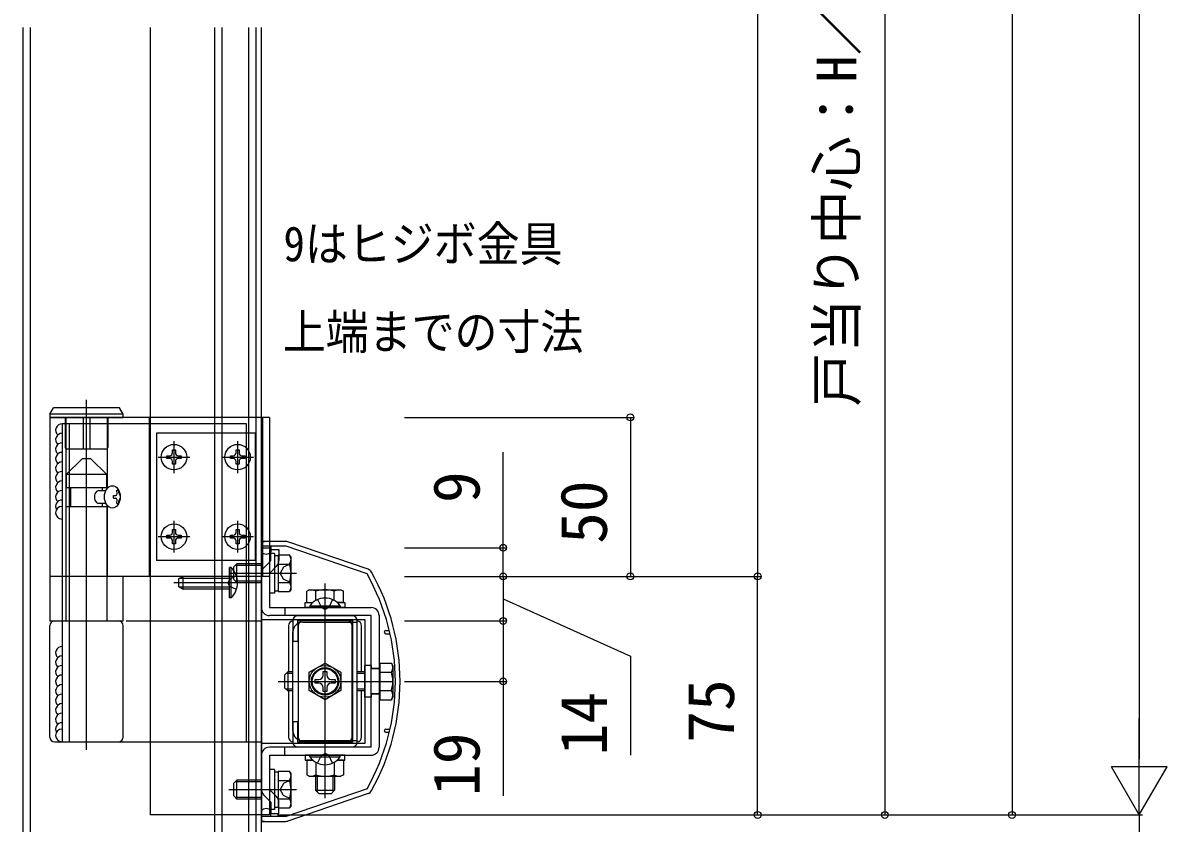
# Model space of a CAD drawing. Units: millimetres, scale not verified. Extents: x -875 to 875, y -1304 to 1298.
# Drawn here: x -619 to -259.2, y -63 to 188.6 of the extents above; entities that cross this region are included whole.
import ezdxf
from ezdxf.enums import TextEntityAlignment as Align

# ---------------------------------------------------------------- set-up
doc = ezdxf.new("R2010")
doc.units = ezdxf.units.MM
doc.header["$LTSCALE"] = 6
for name, color, linetype in [('0-2_USER1', 3, 'Continuous'), ('0-5_YKK_12', 2, 'Continuous'), ('0-6_YKK_13', 4, 'Continuous'), ('0-8_YKK_D', 6, 'Continuous')]:
    doc.layers.add(name, color=color, linetype=linetype)
doc.styles.add('ＭＳ ゴシック', font='')
doc.styles.get('ＭＳ ゴシック').set_extended_font_data('MS Gothic')

msp = doc.modelspace()

# ---------------------------------------------------------------- linework, layer by layer
at = {"layer": '0-5_YKK_12'}
for p, q in [((-619, 187.1), (-619, -102.9)), ((-579, 187.1), (-579, -60.4)), ((-544, -102.9), (-544, 187.1)), ((-544, -60.4), (-579, -60.4))]:
    msp.add_line(p, q, dxfattribs=at)
at = {"layer": '0-6_YKK_13'}
for p, q in [((-616.7, 187.1), (-616.7, -128.4)), ((-558.6, -128.4), (-558.6, 187.1)), ((-556.3, -128.4), (-556.3, 187.1)), ((-548, -128.4), (-548, 187.1)), ((-545.7, -128.4), (-545.7, 187.1)), ((-599, -39.9), (-599, 70.1)), ((-610.5, 65.6), (-609.345, 67.6)), ((-610.5, 65.6), (-610.5, 64.6)), ((-587.5, 65.6), (-610.5, 65.6)), ((-588.655, 67.6), (-609.345, 67.6)), ((-587.5, 65.6), (-588.655, 67.6)), ((-610.5, 64.6), (-610.5, 14.6)), ((-579, 64.6), (-610.5, 64.6)), ((-605.7, 64.6), (-605.7, 55.1)), ((-605.5, 64.6), (-605.5, 14.6)), ((-604.4, 62.6), (-604.4, -37.4)), ((-600, 64.6), (-600, 54.6)), ((-598, 64.6), (-598, 54.6)), ((-592.5, 64.6), (-592.5, 42.232)), ((-592.3, 64.6), (-592.3, 55.1)), ((-579.3, 64.6), (-579.3, 14.6)), ((-546, 59.6), (-577, 59.6)), ((-577, 59.6), (-577, 19.6)), ((-546, 59.6), (-546, 19.6)), ((-592.8, 54.6), (-605.2, 54.6)), ((-571.5, 57.1), (-571.5, 47.1)), ((-551.5, 57.1), (-551.5, 47.1)), ((-605.35, 46.6), (-600.35, 51.6)), ((-597.65, 51.6), (-600.35, 51.6)), ((-592.65, 46.6), (-597.65, 51.6)), ((-576.5, 52.1), (-566.5, 52.1)), ((-572.85, 51.65), (-573.75, 51.65)), ((-556.5, 52.1), (-546.5, 52.1)), ((-552.85, 51.65), (-553.75, 51.65)), ((-604, 42.6), (-604, 36.6)), ((-595.111, 41.6), (-592.899, 41.6)), ((-594, 41.6), (-594, 42.6)), ((-590.522, 40.02), (-589.928, 40.02)), ((-589.502, 41.7), (-588.908, 41.7)), ((-595.111, 37.6), (-592.899, 37.6)), ((-594, 36.6), (-594, 37.6)), ((-592.5, 36.968), (-592.5, 14.6)), ((-590.522, 39.18), (-589.928, 39.18)), ((-589.502, 37.5), (-588.908, 37.5)), ((-571.5, 32.1), (-571.5, 22.1)), ((-551.5, 32.1), (-551.5, 22.1)), ((-576.5, 27.1), (-566.5, 27.1)), ((-572.85, 26.65), (-573.75, 26.65)), ((-556.5, 27.1), (-546.5, 27.1)), ((-552.85, 26.65), (-553.75, 26.65)), ((-544, 25.6), (-543, 25.6)), ((-510.491, 16.846), (-535.683, 25.491)), ((-536.251, 24.1), (-544, 24.1)), ((-544, 4.8), (-544, 23.6)), ((-544, 23.6), (-541.5, 23.6)), ((-541.5, 23.6), (-541.5, 4.8)), ((-541.5, 21.85), (-541.5, 9.35)), ((-539.9, 21.85), (-541.5, 21.85)), ((-541, 24.1), (-541, 22.277)), ((-539.9, 21.85), (-539.9, 9.35)), ((-538.5, 23.1), (-538.5, 19.6)), ((-510.8, 15.366), (-536.251, 24.1)), ((-546, 19.6), (-577, 19.6)), ((-544, 18.06), (-552.24, 18.06)), ((-551.7, 12.6), (-551.7, 18.6)), ((-539.9, 21.175), (-538.7, 21.175)), ((-538.7, 21.374), (-535.147, 21.374)), ((-538.7, 18.487), (-535.147, 18.487)), ((-534.7, 20.6), (-535.147, 21.374)), ((-534.7, 10.6), (-534.7, 20.6)), ((-610.5, 14.6), (-610.5, 0.6)), ((-570, 13.9), (-568.6, 14.6)), ((-554, 14.6), (-568.6, 14.6)), ((-554.2, 15.6), (-532.948, 15.6)), ((-554, 7.85), (-554, 17.35)), ((-541.5, 15.564), (-539.232, 17.832)), ((-550, 12.6), (-571.5, 12.6)), ((-570, 11.3), (-570, 13.9)), ((-570, 11.3), (-568.6, 10.6)), ((-554, 13.946), (-569.909, 13.946)), ((-554, 11.254), (-569.909, 11.254)), ((-544, 13.14), (-552.24, 13.14)), ((-538.7, 12.713), (-535.147, 12.713)), ((-524, -55.1), (-524, 12.4)), ((-553.491, 7.85), (-554, 7.85)), ((-539.9, 9.35), (-541.5, 9.35)), ((-539.9, 10.025), (-538.7, 10.025)), ((-534.7, 10.6), (-535.147, 9.826)), ((-529, 10.4), (-529.774, 9.953)), ((-529.774, 6.4), (-529.774, 9.953)), ((-529, 10.4), (-519, 10.4)), ((-526.887, 7.027), (-526.887, 9.953)), ((-521.113, 7.027), (-521.113, 9.953)), ((-519, 10.4), (-518.226, 9.953)), ((-518.226, 6.4), (-518.226, 9.953)), ((-541.5, 4.8), (-509.5, 4.8)), ((-536.62, 4.8), (-536.62, 2.3)), ((-528.75, 5.309), (-528.75, 4.8)), ((-528.75, 4.8), (-519.25, 4.8)), ((-518.226, 6.4), (-520.231, 6.4)), ((-586.5, 0.6), (-544, 0.6)), ((-544, 1.1), (-511.5, 1.1)), ((-509.5, 2.3), (-541.5, 2.3)), ((-534.1, 0.7), (-534.1, -5.8)), ((-515.4, 2.2), (-532.6, 2.2)), ((-532.6, 0.7), (-515.4, 0.7)), ((-532.6, -0.202), (-532.6, 0.7)), ((-515.4, 0.6), (-532.6, 0.6)), ((-531.1, 0.2), (-513.9, 0.2)), ((-515.4, 0.7), (-515.4, 0.2)), ((-513.9, -37.5), (-513.9, 0.7)), ((-509.5, -39.1), (-509.5, 2.3)), ((-507, 2.3), (-507, -39.1)), ((-610.5, -35.9), (-610.5, -0.9)), ((-587.5, -35.9), (-587.5, -0.9)), ((-535.5, -0.9), (-535.5, -15.4)), ((-534.1, -34), (-534.1, -2.8)), ((-532.6, -0.202), (-532.6, -5.8)), ((-532.5, -0.9), (-532.5, -35.9)), ((-515.5, -35.9), (-515.5, -0.9)), ((-512.5, -15.4), (-512.5, -0.9)), ((-504.9, -2.4), (-503.795, -2.4)), ((-504.9, -3.4), (-503.563, -3.4)), ((-534.1, -5.8), (-532.6, -5.8)), ((-529, -15.513), (-524, -12.626)), ((-524, -12.626), (-519, -15.513)), ((-511.5, -23.4), (-511.5, -13.4)), ((-509.5, -13.4), (-511.5, -13.4)), ((-509.5, -13.4), (-509.5, -14.5)), ((-502.7, -13.4), (-503.147, -12.626)), ((-502.7, -13.4), (-502.7, -23.4)), ((-534.1, -15.94), (-536.24, -15.94)), ((-535.7, -15.4), (-535.7, -21.4)), ((-529, -21.287), (-529, -15.513)), ((-527.15, -19), (-527.15, -17.8)), ((-527.15, -17.8), (-525.912, -17.8)), ((-524.6, -15.25), (-523.4, -15.25)), ((-524.6, -16.487), (-524.6, -15.25)), ((-523.4, -15.25), (-523.4, -16.487)), ((-522.087, -17.8), (-520.85, -17.8)), ((-520.85, -17.8), (-520.85, -19)), ((-511.5, -15.4), (-513.9, -15.4)), ((-511.5, -15.94), (-513.9, -15.94)), ((-507, -14.4), (-509.5, -14.4)), ((-506.7, -22.3), (-506.7, -14.5)), ((-506.7, -15.513), (-503.147, -15.513)), ((-538.7, -18.4), (-502.7, -18.4)), ((-534.1, -20.86), (-536.24, -20.86)), ((-535.5, -21.4), (-535.5, -35.9)), ((-525.912, -19), (-527.15, -19)), ((-524.6, -21.55), (-524.6, -20.312)), ((-523.4, -21.55), (-524.6, -21.55)), ((-523.4, -20.312), (-523.4, -21.55)), ((-520.85, -19), (-522.087, -19)), ((-511.5, -20.86), (-513.9, -20.86)), ((-511.5, -21.4), (-513.9, -21.4)), ((-512.5, -35.9), (-512.5, -21.4)), ((-506.7, -21.287), (-503.147, -21.287)), ((-509.5, -23.4), (-511.5, -23.4)), ((-509.5, -22.3), (-509.5, -23.4)), ((-507, -22.4), (-509.5, -22.4)), ((-506.7, -24.174), (-503.147, -24.174)), ((-502.7, -23.4), (-503.147, -24.174)), ((-534.1, -31), (-532.6, -31)), ((-534.1, -31), (-534.1, -37.5)), ((-504.9, -33.4), (-503.563, -33.4)), ((-504.9, -34.4), (-503.795, -34.4)), ((-609, -37.4), (-586.5, -37.4)), ((-586.5, -37.4), (-544, -37.4)), ((-509.5, -39.1), (-541.5, -39.1)), ((-536.62, -41.6), (-536.62, -39.1)), ((-532.6, -37.4), (-515.4, -37.4)), ((-532.6, -37.5), (-515.4, -37.5)), ((-532.6, -39), (-515.4, -39)), ((-531.1, -37), (-513.9, -37)), ((-541.5, -41.6), (-541.5, -60.4)), ((-541.5, -41.6), (-509.5, -41.6)), ((-528.75, -42.109), (-528.75, -41.6)), ((-528.75, -41.6), (-519.25, -41.6)), ((-541.5, -46.15), (-541.5, -58.65)), ((-539.9, -46.15), (-541.5, -46.15)), ((-539.9, -46.15), (-539.9, -58.65)), ((-538.7, -46.626), (-535.147, -46.626)), ((-534.7, -47.4), (-535.147, -46.626)), ((-526.887, -43.827), (-526.887, -47.753)), ((-521.113, -43.827), (-521.113, -47.753)), ((-518.226, -43.2), (-520.231, -43.2)), ((-544, -49.94), (-552.24, -49.94)), ((-551.7, -55.4), (-551.7, -49.4)), ((-539.9, -46.825), (-538.7, -46.825)), ((-538.7, -49.513), (-535.147, -49.513)), ((-534.7, -57.4), (-534.7, -47.4)), ((-526.46, -48.2), (-526.46, -53.14)), ((-521.54, -48.2), (-521.54, -53.14)), ((-554.2, -52.4), (-532.948, -52.4)), ((-541.5, -52.364), (-539.232, -54.632)), ((-510.8, -52.166), (-536.251, -60.9)), ((-510.491, -53.646), (-535.683, -62.291)), ((-527, -52.6), (-521, -52.6)), ((-544, -54.86), (-552.24, -54.86)), ((-538.7, -55.287), (-535.147, -55.287)), ((-538.5, -59.9), (-538.5, -56.4)), ((-534.7, -57.4), (-535.147, -58.174)), ((-536.251, -60.9), (-544, -60.9)), ((-539.9, -58.65), (-541.5, -58.65)), ((-541, -60.9), (-541, -59.077)), ((-539.9, -57.975), (-538.7, -57.975)), ((-544, -62.4), (-536.335, -62.4)), ((-543, -62.4), (-544, -62.4))]:
    msp.add_line(p, q, dxfattribs=at)
for points in [[(-610.5, 64.6), (-587.5, 64.6), (-587.5, 65.6)], [(-541.5, 64.6), (-544, 64.6), (-579, 64.6)], [(-543.7, 64.6), (-543.7, 25.6), (-543.7, 14.6)], [(-541.5, 64.6), (-541.5, 25.6), (-541.5, 14.6)], [(-571.95, 53.45), (-571.95, 54.35), (-571.05, 54.35), (-571.05, 53.45)], [(-551.95, 53.45), (-551.95, 54.35), (-551.05, 54.35), (-551.05, 53.45)], [(-573.75, 51.65), (-573.75, 52.55), (-572.85, 52.55)], [(-571.05, 50.75), (-571.05, 49.85), (-571.95, 49.85), (-571.95, 50.75)], [(-570.15, 52.55), (-569.25, 52.55), (-569.25, 51.65), (-570.15, 51.65)], [(-553.75, 51.65), (-553.75, 52.55), (-552.85, 52.55)], [(-551.05, 50.75), (-551.05, 49.85), (-551.95, 49.85), (-551.95, 50.75)], [(-550.15, 52.55), (-549.25, 52.55), (-549.25, 51.65), (-550.15, 51.65)], [(-589.928, 40.02), (-589.812, 40.036), (-589.703, 40.084), (-589.603, 40.162), (-589.518, 40.266), (-589.452, 40.393), (-589.407, 40.539), (-589.386, 40.696), (-589.389, 40.86)], [(-588.795, 40.86), (-588.769, 40.696), (-588.722, 40.539), (-588.658, 40.393), (-588.576, 40.266), (-588.481, 40.162), (-588.42, 40.113)], [(-605.35, 0.6), (-605.35, 36.6), (-592.65, 36.6), (-592.65, 0.6)], [(-589.389, 38.34), (-589.386, 38.504), (-589.407, 38.661), (-589.452, 38.807), (-589.518, 38.934), (-589.603, 39.038), (-589.703, 39.116), (-589.812, 39.164), (-589.928, 39.18)], [(-588.42, 39.087), (-588.481, 39.038), (-588.576, 38.934), (-588.658, 38.807), (-588.722, 38.661), (-588.769, 38.504), (-588.796, 38.34)], [(-571.95, 28.45), (-571.95, 29.35), (-571.05, 29.35), (-571.05, 28.45)], [(-551.95, 28.45), (-551.95, 29.35), (-551.05, 29.35), (-551.05, 28.45)], [(-573.75, 26.65), (-573.75, 27.55), (-572.85, 27.55)], [(-571.05, 25.75), (-571.05, 24.85), (-571.95, 24.85), (-571.95, 25.75)], [(-570.15, 27.55), (-569.25, 27.55), (-569.25, 26.65), (-570.15, 26.65)], [(-553.75, 26.65), (-553.75, 27.55), (-552.85, 27.55)], [(-551.05, 25.75), (-551.05, 24.85), (-551.95, 24.85), (-551.95, 25.75)], [(-550.15, 27.55), (-549.25, 27.55), (-549.25, 26.65), (-550.15, 26.65)], [(-536.335, 25.6), (-544, 25.6), (-544, -62.4)], [(-541, 19.6), (-541, 23.1), (-538.5, 23.1)], [(-544, 18.6), (-551.7, 18.6), (-552.7, 17.6)], [(-543.268, 17.332), (-541.5, 19.1), (-541, 19.6)], [(-538.7, 21.374), (-538.7, 9.826), (-535.147, 9.826)], [(-534.7, 18.649), (-537.055, 17.5), (-538.066, 15.6)], [(-610.5, 0.6), (-587.5, 0.6), (-587.5, 14.6)], [(-541.5, 14.6), (-579, 14.6), (-610.5, 14.6)], [(-554, 10.6), (-568.6, 10.6), (-568.6, 14.6)], [(-551.857, 14.75), (-553.917, 13.745), (-554.526, 12.6)], [(-553.491, 7.85), (-553.491, 17.35), (-554, 17.35)], [(-544, 12.6), (-551.7, 12.6), (-552.7, 13.6), (-552.7, 17.6)], [(-534.7, 12.551), (-537.055, 13.7), (-538.066, 15.6)], [(-551.857, 10.45), (-553.917, 11.455), (-554.526, 12.6)], [(-526.35, 7.3), (-525.145, 4.83), (-524, 4.221)], [(-521.65, 7.3), (-522.855, 4.83), (-524, 4.221)], [(-530.25, 4.8), (-530.25, 6.4), (-527.769, 6.4)], [(-520.231, 6.4), (-517.75, 6.4), (-517.75, 4.8), (-530.25, 4.8)], [(-528.75, 5.309), (-519.25, 5.309), (-519.25, 4.8)], [(-511.5, 1.1), (-511.5, -37.9), (-544, -37.9)], [(-515.4, 0.2), (-515.4, -37), (-515.4, -37.5)], [(-506.7, -24.174), (-506.7, -12.626), (-503.147, -12.626)], [(-534.1, -15.4), (-535.7, -15.4), (-536.7, -16.4), (-536.7, -20.4)], [(-519, -15.513), (-519, -21.287), (-524, -24.174), (-529, -21.287)], [(-506.7, -14.5), (-507, -14.5), (-509.5, -14.5)], [(-534.1, -21.4), (-535.7, -21.4), (-536.7, -20.4)], [(-506.7, -22.3), (-507, -22.3), (-509.5, -22.3)], [(-532.6, -37.5), (-532.6, -36.598), (-532.6, -31)], [(-541.5, -60.4), (-544, -60.4), (-544, -41.6)], [(-530.25, -41.6), (-530.25, -43.2), (-527.769, -43.2)], [(-520.231, -43.2), (-517.75, -43.2), (-517.75, -41.6), (-530.25, -41.6)], [(-528.75, -42.109), (-519.25, -42.109), (-519.25, -41.6)], [(-526.35, -44.1), (-525.145, -41.63), (-524, -41.021)], [(-521.65, -44.1), (-522.855, -41.63), (-524, -41.021)], [(-538.7, -46.626), (-538.7, -58.174), (-535.147, -58.174)], [(-527.769, -43.2), (-529.774, -43.2), (-529.774, -47.753), (-529, -48.2), (-519, -48.2)], [(-518.226, -43.2), (-518.226, -47.753), (-519, -48.2)], [(-544, -49.4), (-551.7, -49.4), (-552.7, -50.4)], [(-534.7, -49.351), (-537.055, -50.5), (-538.066, -52.4)], [(-527, -48.2), (-527, -52.6), (-526, -53.6), (-522, -53.6)], [(-521, -48.2), (-521, -52.6), (-522, -53.6)], [(-544, -55.4), (-551.7, -55.4), (-552.7, -54.4), (-552.7, -50.4)], [(-534.7, -55.449), (-537.055, -54.3), (-538.066, -52.4)], [(-543.268, -54.132), (-541.5, -55.9), (-541, -56.4)], [(-541, -56.4), (-541, -59.9), (-538.5, -59.9)]]:
    msp.add_lwpolyline(points, dxfattribs=at)
for points in [[(-548.7, -37.4), (-548.7, 62.6), (-606.7, 62.6), (-606.7, -37.4)], [(-592.65, 42.6), (-592.65, 46.6), (-605.35, 46.6), (-605.35, 42.6)]]:
    msp.add_lwpolyline(points, close=True, dxfattribs=at)
for centre, radius in [((-571.5, 52.1), 4), ((-551.5, 52.1), 4), ((-571.5, 27.1), 4), ((-551.5, 27.1), 4), ((-524, -18.4), 5), ((-524, -18.4), 4.3), ((-524, -18.4), 4)]:
    msp.add_circle(centre, radius, dxfattribs=at)
for centre, radius, start, end in [((-606.7, 60.6), 2, 90, 228.59038), ((-606.7, 57.6), 2, 90, 228.59038), ((-606.7, 54.6), 2, 90, 228.59038), ((-605.2, 55.1), 0.5, 180, 270), ((-592.8, 55.1), 0.5, 270, 0), ((-606.7, 51.6), 2, 90, 228.59038), ((-606.7, 48.6), 2, 90, 228.59038), ((-572.85, 53.45), 0.9, 270, 0), ((-572.85, 50.75), 0.9, 0, 90), ((-570.15, 53.45), 0.9, 180, 270), ((-570.15, 50.75), 0.9, 90, 180), ((-552.85, 53.45), 0.9, 270, 0), ((-552.85, 50.75), 0.9, 0, 90), ((-550.15, 53.45), 0.9, 180, 270), ((-550.15, 50.75), 0.9, 90, 180), ((-606.7, 45.6), 2, 90, 228.59038), ((-606.7, 42.6), 2, 90, 228.59038), ((-606.7, 39.6), 2, 90, 228.59038), ((-606.7, 36.6), 2, 90, 210), ((-606.7, 34.6), 2, 90, 270), ((-572.85, 28.45), 0.9, 270, 0), ((-572.85, 25.75), 0.9, 0, 90), ((-570.15, 28.45), 0.9, 180, 270), ((-570.15, 25.75), 0.9, 90, 180), ((-552.85, 28.45), 0.9, 270, 0), ((-552.85, 25.75), 0.9, 0, 90), ((-550.15, 28.45), 0.9, 180, 270), ((-550.15, 25.75), 0.9, 90, 180), ((-536.335, 23.6), 2, 70.98912, 90), ((-542.5, 23.6), 2, 221.40962, 318.59038), ((-541, 19.6), 2.5, 315, 0), ((-537.256, 19.93), 2.556, 325.61575, 34.38425), ((-544.253, 15.6), 9.553, 342.41205, 17.58795), ((-558.161, 12.6), 6.661, 314.51496, 45.48504), ((-541.5, 15.564), 2.5, 135, 180), ((-570.4, -18.4), 68.5, 330.46678, 29.53322), ((-511.142, 14.955), 2, 29.37405, 70.98912), ((-570.4, -18.4), 70, 330.62595, 29.37405), ((-537.256, 11.27), 2.556, 325.61575, 34.38425), ((-528.33, 7.844), 2.556, 55.61575, 124.38425), ((-524, 2.026), 5.774, 34.65097, 145.34903), ((-524, 0.847), 9.553, 72.41205, 107.58795), ((-519.67, 7.844), 2.556, 55.61575, 124.38425), ((-541.5, 4.8), 2.5, 180, 270), ((-509.5, 2.3), 2.5, 0, 90), ((-609, -0.9), 1.5, 90, 180), ((-589, -0.9), 1.5, 0, 90), ((-534, -0.9), 1.5, 93.82255, 180), ((-532.6, 0.7), 1.5, 90, 180), ((-531.1, -2.8), 3, 90, 180), ((-531, -0.9), 1.5, 90, 180), ((-517, -0.9), 1.5, 0, 90), ((-515.4, 0.7), 1.5, 0, 90), ((-514, -0.9), 1.5, 0, 86.17745), ((-504.9, -2.9), 0.5, 90, 270), ((-606.7, -9.4), 2, 90, 228.59038), ((-606.7, -12.4), 2, 90, 228.59038), ((-606.7, -15.4), 2, 90, 228.59038), ((-505.256, -14.07), 2.556, 325.61575, 34.38425), ((-606.7, -18.4), 2, 90, 228.59038), ((-525.912, -16.487), 1.312, 270, 0), ((-522.087, -16.487), 1.312, 180, 270), ((-512.253, -18.4), 9.553, 342.41205, 17.58795), ((-606.7, -21.4), 2, 90, 228.59038), ((-525.912, -20.312), 1.312, 0, 90), ((-522.087, -20.312), 1.312, 90, 180), ((-505.256, -22.73), 2.556, 325.61575, 34.38425), ((-606.7, -24.4), 2, 90, 228.59038), ((-606.7, -27.4), 2, 90, 228.59038), ((-606.7, -30.4), 2, 90, 228.59038), ((-606.7, -33.4), 2, 90, 210), ((-609, -35.9), 1.5, 180, 270), ((-606.7, -35.4), 2, 90, 270), ((-589, -35.9), 1.5, 270, 0), ((-534, -35.9), 1.5, 180, 266.17745), ((-531.1, -34), 3, 180, 270), ((-531, -35.9), 1.5, 180, 270), ((-517, -35.9), 1.5, 270, 0), ((-514, -35.9), 1.5, 273.82255, 0), ((-504.9, -33.9), 0.5, 90, 270), ((-541.5, -41.6), 2.5, 90, 180), ((-532.6, -37.5), 1.5, 180, 270), ((-515.4, -37.5), 1.5, 270, 0), ((-509.5, -39.1), 2.5, 270, 0), ((-524, -38.826), 5.774, 214.65097, 325.34903), ((-537.256, -48.07), 2.556, 325.61575, 34.38425), ((-544.253, -52.4), 9.553, 342.41205, 17.58795), ((-528.33, -45.644), 2.556, 235.61575, 304.38425), ((-524, -38.647), 9.553, 252.41205, 287.58795), ((-519.67, -45.644), 2.556, 235.61575, 304.38425), ((-541.5, -52.364), 2.5, 180, 225), ((-511.142, -51.755), 2, 289.01088, 330.62595), ((-541, -56.4), 2.5, 0, 45), ((-537.256, -56.73), 2.556, 325.61575, 34.38425), ((-542.5, -60.4), 2, 41.40962, 138.59038), ((-536.335, -60.4), 2, 270, 289.01088)]:
    msp.add_arc(centre, radius, start, end, dxfattribs=at)
for centre, major_axis, start_param, end_param in [((-595.111, 39.6), (0, 2), 0, 3.1415927), ((-596.879, 39.6), (0, -9), 1.5241127, 1.6174799), ((-595.691, 39.6), (0, -9), 1.7112577, 1.8063006), ((-595.097, 39.6), (0, -9), 1.7112577, 1.8063006), ((-595.691, 39.6), (0, -9), 1.3352921, 1.4303349), ((-595.097, 39.6), (0, -9), 1.3352921, 1.4303349)]:
    msp.add_ellipse(centre, major_axis=major_axis, ratio=0.707107, start_param=start_param, end_param=end_param, dxfattribs=at)
msp.add_ellipse((-590.868, 39.6), major_axis=(0, -3.5), ratio=0.707107, dxfattribs=at)
at = {"layer": '0-8_YKK_D'}
for p, q in [((-268, 822.1), (-268, -42.9)), ((-388, 714.6), (-388, 14.6)), ((-308, 519.6), (-308, -60.4)), ((-348, 379.6), (-348, -60.4)), ((-499, 64.6), (-427, 64.6)), ((-428, 64.6), (-428, 14.6)), ((-499, 23.6), (-467, 23.6)), ((-499, 14.6), (-387, 14.6)), ((-499, 14.6), (-427, 14.6)), ((-499, 14.6), (-387, 14.6)), ((-499, 14.6), (-467, 14.6)), ((-499, 14.6), (-467, 14.6)), ((-468, 14.6), (-468, 0.6)), ((-388, -60.4), (-388, 14.6)), ((-499, 0.6), (-467, 0.6)), ((-499, 0.6), (-467, 0.6)), ((-499, -18.4), (-467, -18.4)), ((-268, -60.4), (-268, -30.089)), ((-268, -60.4), (-276.75, -45.245)), ((-259.25, -45.245), (-276.75, -45.245)), ((-268, -60.4), (-259.25, -45.245)), ((-539, -60.4), (-267, -60.4)), ((-499, -60.4), (-267, -60.4)), ((-499, -60.4), (-387, -60.4)), ((-499, -60.4), (-307, -60.4)), ((-499, -60.4), (-347, -60.4)), ((-268, -60.4), (-268, -140.4))]:
    msp.add_line(p, q, dxfattribs=at)
for points in [[(-468, 14.6), (-468, 23.6), (-468, 53.615)], [(-468, 7.6), (-428, -10.482), (-428, -41.595)], [(-468, 0.6), (-468, -18.4), (-468, -54.349)]]:
    msp.add_lwpolyline(points, dxfattribs=at)
for centre in [(-428, 64.6), (-468, 23.6), (-468, 14.6), (-468, 14.6), (-428, 14.6), (-388, 14.6), (-388, 14.6), (-468, 0.6), (-468, 0.6), (-468, -18.4), (-388, -60.4), (-348, -60.4), (-308, -60.4)]:
    msp.add_circle(centre, 1.075, dxfattribs=at)

# ---------------------------------------------------------------- texts
at = {"layer": '0-2_USER1', "style": 'ＭＳ ゴシック', "width": 0.9}
for s, p in [('9はヒジボ金具', (-537.074, 110.361)), ('上端までの寸法', (-537.304, 82.719))]:
    msp.add_text(s, height=11, dxfattribs=at).set_placement(p, align=Align.BOTTOM_LEFT)
at = {"layer": '0-8_YKK_D', "style": 'ＭＳ ゴシック'}
for s, height, p in [('戸当り中心：H／2', 12.46, (-353.222, 67.935)), ('9', 14.66, (-471, 37.661)), ('50', 14.66, (-431, 24.827)), ('75', 14.66, (-391, -37.673)), ('14', 14.66, (-431, -41.663)), ('19', 14.66, (-471, -54.417))]:
    msp.add_text(s, height=height, rotation=90, dxfattribs=at).set_placement(p, align=Align.BOTTOM_LEFT)

doc.saveas('drawing.dxf')
